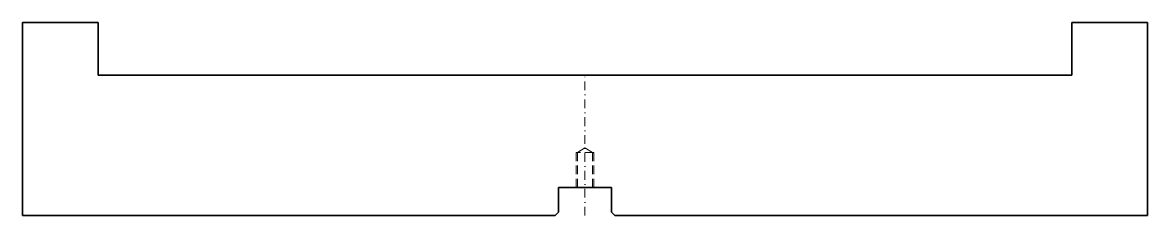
# Model space of a CAD drawing. Header units: millimetres. Extents: x -160 to 160, y -40 to 15.
import ezdxf

# ---------------------------------------------------------------- set-up
doc = ezdxf.new("R2010")
doc.units = ezdxf.units.MM
doc.header["$LTSCALE"] = 5
for name, pattern in [('AUSGEZOGEN', [0]), ('DASHDOT', [1, 0.5, -0.25, 0, -0.25]), ('DASHED', [0.75, 0.5, -0.25])]:
    doc.linetypes.add(name, pattern=pattern)
doc.layers.add('2', color=7, linetype='Continuous')

msp = doc.modelspace()

# ---------------------------------------------------------------- linework, layer by layer
at = {"layer": '2', "color": 7, "linetype": 'AUSGEZOGEN', "lineweight": 35}
for p, q in [((-160, 15), (-138.5, 15)), ((-160, -40), (-160, 15)), ((-138.5, 0), (-138.5, 15)), ((138.5, 0), (138.5, 15)), ((160, 15), (138.5, 15)), ((160, -40), (160, 15)), ((-138.5, 0), (138.5, 0)), ((-7.5, -32), (7.5, -32)), ((-7.5, -39), (-7.5, -32)), ((7.5, -39), (7.5, -32)), ((-160, -40), (-8.5, -40)), ((-8.5, -40), (-7.5, -39)), ((7.5, -39), (8.5, -40)), ((8.5, -40), (160, -40))]:
    msp.add_line(p, q, dxfattribs=at)
at = {"layer": '2', "color": 7, "linetype": 'DASHDOT', "lineweight": 18}
msp.add_line((0, -40), (0, 0), dxfattribs=at)
at = {"layer": '2', "color": 7, "linetype": 'DASHED', "lineweight": 18}
for p, q in [((-2.5, -32), (-2.5, -22)), ((2.5, -22), (-2.5, -22)), ((2.5, -32), (2.5, -22))]:
    msp.add_line(p, q, dxfattribs=at)
for points in [[(-2.1, -32), (-2.1, -32), (-2.1, -22), (0, -20.74)], [(2.1, -32), (2.1, -32), (2.1, -22), (0, -20.74)]]:
    msp.add_lwpolyline(points, dxfattribs=at)

doc.saveas('drawing.dxf')
